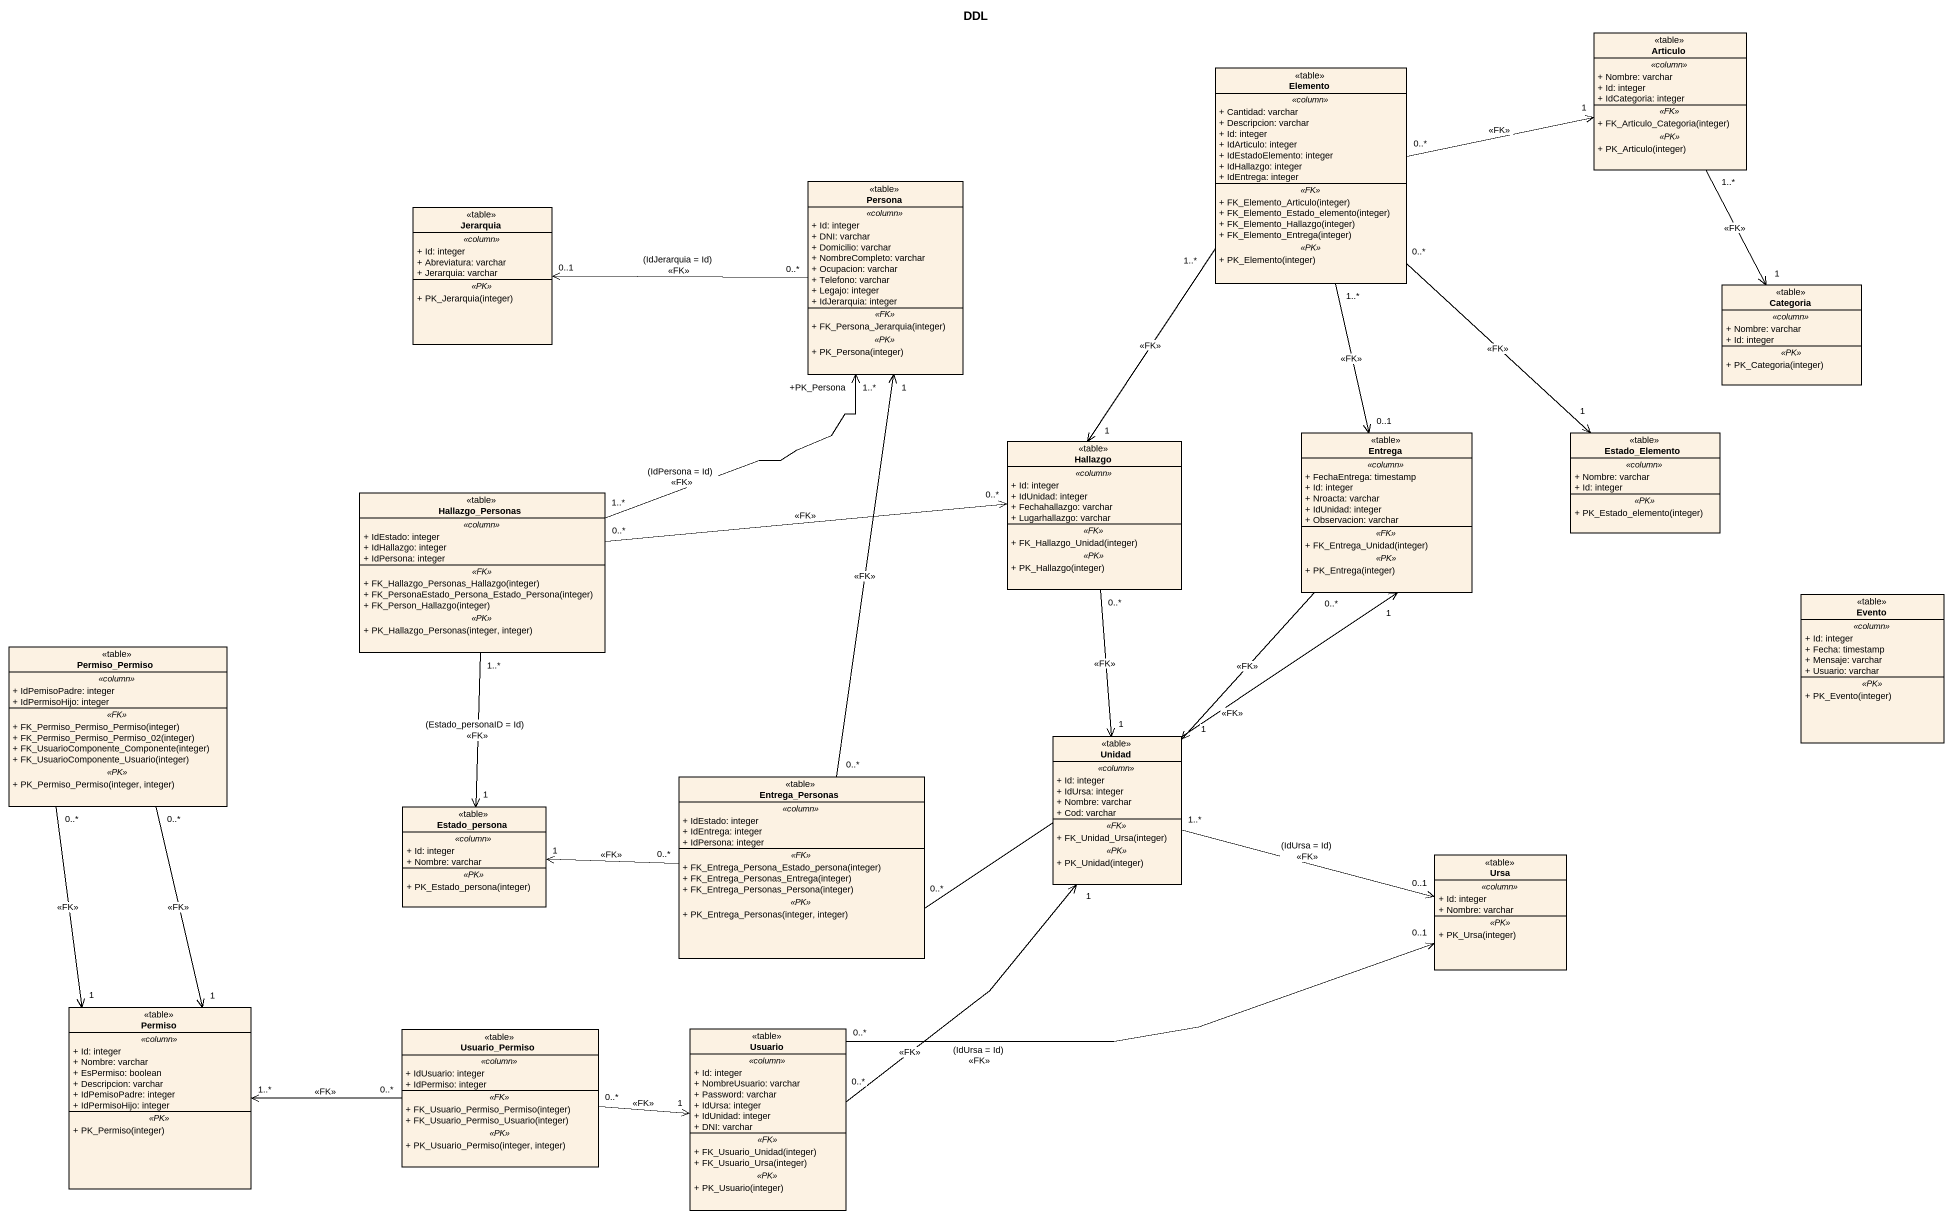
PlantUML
@startuml
title DDL
hide circle
hide empty members
skinparam classAttributeIconSize 0
class Articulo <<table>> {
  .. <<column>> ..
  + Nombre: varchar
  + Id: integer
  + IdCategoria: integer
  .. <<FK>> ..
  + FK_Articulo_Categoria(integer)
  .. <<PK>> ..
  + PK_Articulo(integer)
}
class Elemento <<table>> {
  .. <<column>> ..
  + Cantidad: varchar
  + Descripcion: varchar
  + Id: integer
  + IdArticulo: integer
  + IdEstadoElemento: integer
  + IdHallazgo: integer
  + IdEntrega: integer
  .. <<FK>> ..
  + FK_Elemento_Articulo(integer)
  + FK_Elemento_Estado_elemento(integer)
  + FK_Elemento_Hallazgo(integer)
  + FK_Elemento_Entrega(integer)
  .. <<PK>> ..
  + PK_Elemento(integer)
}
class Persona <<table>> {
  .. <<column>> ..
  + Id: integer
  + DNI: varchar
  + Domicilio: varchar
  + NombreCompleto: varchar
  + Ocupacion: varchar
  + Telefono: varchar
  + Legajo: integer
  + IdJerarquia: integer
  .. <<FK>> ..
  + FK_Persona_Jerarquia(integer)
  .. <<PK>> ..
  + PK_Persona(integer)
}
class Jerarquia <<table>> {
  .. <<column>> ..
  + Id: integer
  + Abreviatura: varchar
  + Jerarquia: varchar
  .. <<PK>> ..
  + PK_Jerarquia(integer)
}
class Categoria <<table>> {
  .. <<column>> ..
  + Nombre: varchar
  + Id: integer
  .. <<PK>> ..
  + PK_Categoria(integer)
}
class Entrega <<table>> {
  .. <<column>> ..
  + FechaEntrega: timestamp
  + Id: integer
  + Nroacta: varchar
  + IdUnidad: integer
  + Observacion: varchar
  .. <<FK>> ..
  + FK_Entrega_Unidad(integer)
  .. <<PK>> ..
  + PK_Entrega(integer)
}
class Estado_Elemento <<table>> {
  .. <<column>> ..
  + Nombre: varchar
  + Id: integer
  .. <<PK>> ..
  + PK_Estado_elemento(integer)
}
class Hallazgo <<table>> {
  .. <<column>> ..
  + Id: integer
  + IdUnidad: integer
  + Fechahallazgo: varchar
  + Lugarhallazgo: varchar
  .. <<FK>> ..
  + FK_Hallazgo_Unidad(integer)
  .. <<PK>> ..
  + PK_Hallazgo(integer)
}
class Hallazgo_Personas <<table>> {
  .. <<column>> ..
  + IdEstado: integer
  + IdHallazgo: integer
  + IdPersona: integer
  .. <<FK>> ..
  + FK_Hallazgo_Personas_Hallazgo(integer)
  + FK_PersonaEstado_Persona_Estado_Persona(integer)
  + FK_Person_Hallazgo(integer)
  .. <<PK>> ..
  + PK_Hallazgo_Personas(integer, integer)
}
class Evento <<table>> {
  .. <<column>> ..
  + Id: integer
  + Fecha: timestamp
  + Mensaje: varchar
  + Usuario: varchar
  .. <<PK>> ..
  + PK_Evento(integer)
}
class Permiso_Permiso <<table>> {
  .. <<column>> ..
  + IdPemisoPadre: integer
  + IdPermisoHijo: integer
  .. <<FK>> ..
  + FK_Permiso_Permiso_Permiso(integer)
  + FK_Permiso_Permiso_Permiso_02(integer)
  + FK_UsuarioComponente_Componente(integer)
  + FK_UsuarioComponente_Usuario(integer)
  .. <<PK>> ..
  + PK_Permiso_Permiso(integer, integer)
}
class Unidad <<table>> {
  .. <<column>> ..
  + Id: integer
  + IdUrsa: integer
  + Nombre: varchar
  + Cod: varchar
  .. <<FK>> ..
  + FK_Unidad_Ursa(integer)
  .. <<PK>> ..
  + PK_Unidad(integer)
}
class Entrega_Personas <<table>> {
  .. <<column>> ..
  + IdEstado: integer
  + IdEntrega: integer
  + IdPersona: integer
  .. <<FK>> ..
  + FK_Entrega_Persona_Estado_persona(integer)
  + FK_Entrega_Personas_Entrega(integer)
  + FK_Entrega_Personas_Persona(integer)
  .. <<PK>> ..
  + PK_Entrega_Personas(integer, integer)
}
class Estado_persona <<table>> {
  .. <<column>> ..
  + Id: integer
  + Nombre: varchar
  .. <<PK>> ..
  + PK_Estado_persona(integer)
}
class Ursa <<table>> {
  .. <<column>> ..
  + Id: integer
  + Nombre: varchar
  .. <<PK>> ..
  + PK_Ursa(integer)
}
class Permiso <<table>> {
  .. <<column>> ..
  + Id: integer
  + Nombre: varchar
  + EsPermiso: boolean
  + Descripcion: varchar
  + IdPemisoPadre: integer
  + IdPermisoHijo: integer
  .. <<PK>> ..
  + PK_Permiso(integer)
}
class Usuario_Permiso <<table>> {
  .. <<column>> ..
  + IdUsuario: integer
  + IdPermiso: integer
  .. <<FK>> ..
  + FK_Usuario_Permiso_Permiso(integer)
  + FK_Usuario_Permiso_Usuario(integer)
  .. <<PK>> ..
  + PK_Usuario_Permiso(integer, integer)
}
class Usuario <<table>> {
  .. <<column>> ..
  + Id: integer
  + NombreUsuario: varchar
  + Password: varchar
  + IdUrsa: integer
  + IdUnidad: integer
  + DNI: varchar
  .. <<FK>> ..
  + FK_Usuario_Unidad(integer)
  + FK_Usuario_Ursa(integer)
  .. <<PK>> ..
  + PK_Usuario(integer)
}
Articulo "1..*" --> "1" Categoria : <<FK>>
Elemento "0..*" -right-> "1" Articulo : <<FK>>
Elemento "1..*" --> "0..1" Entrega : <<FK>>
Elemento "0..*" --> "1" Estado_Elemento : <<FK>>
Elemento "1..*" --> "1" Hallazgo : <<FK>>
Persona "0..*" -left-> "0..1" Jerarquia : (IdJerarquia = Id)\n<<FK>>
Entrega "0..*" --> "1" Unidad : <<FK>>
Hallazgo "0..*" --> "1" Unidad : <<FK>>
Hallazgo_Personas "1..*" -up-> "+PK_Persona\n1..*" Persona : (IdPersona = Id)\n<<FK>>
Hallazgo_Personas "0..*" -right-> "0..*" Hallazgo : <<FK>>
Hallazgo_Personas "1..*" --> "1" Estado_persona : (Estado_personaID = Id)\n<<FK>>
Permiso_Permiso "0..*" --> "1" Permiso : <<FK>>
Permiso_Permiso "0..*" --> "1" Permiso : <<FK>>
Unidad "1..*" -right-> "0..1" Ursa : (IdUrsa = Id)\n<<FK>>
Entrega_Personas "0..*" -up-> "1" Persona : <<FK>>
Entrega_Personas "0..*" -up-> "1" Entrega : <<FK>>
Entrega_Personas "0..*" -left-> "1" Estado_persona : <<FK>>
Usuario_Permiso "0..*" -left-> "1..*" Permiso : <<FK>>
Usuario_Permiso "0..*" -right-> "1" Usuario : <<FK>>
Usuario "0..*" -up-> "1" Unidad : <<FK>>
Usuario "0..*" -right-> "0..1" Ursa : (IdUrsa = Id)\n<<FK>>
@enduml
